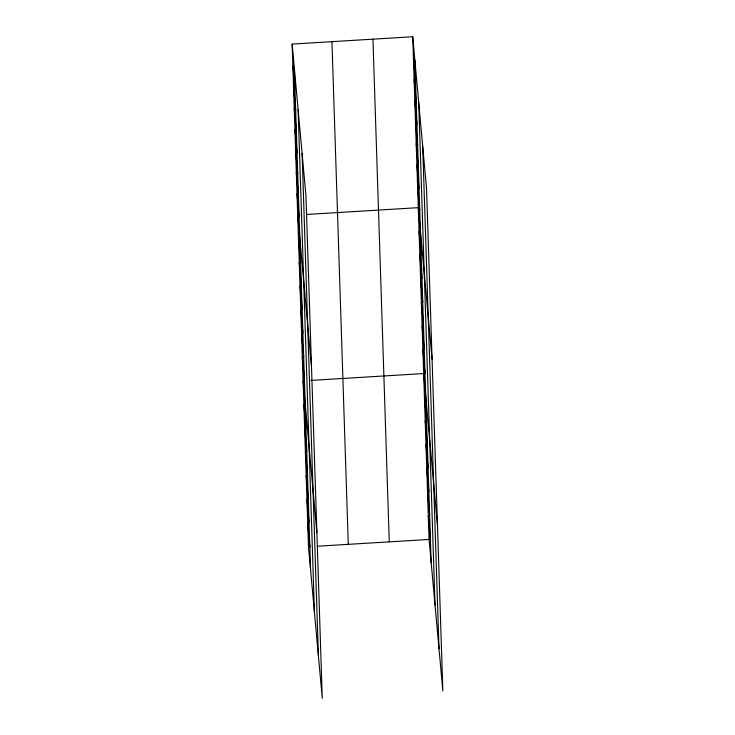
<?xml version="1.0" encoding="UTF-8"?>
<svg xmlns="http://www.w3.org/2000/svg" width="735" height="735" viewBox="0 0 735 735"><rect width="100%" height="100%" fill="white"/><g stroke="black" fill="none" stroke-linecap="round" stroke-linejoin="round"><path stroke-width="1.1" d="M292.153 44.072L305.935 195.556L322.261 698.25L308.479 546.766L292.153 44.072L412.739 36.75L426.52 188.233L442.847 690.928L429.065 539.444L412.739 36.75M299.917 214.859L297.703 214.987L311.493 366.471M306.541 214.455L418.288 207.665L432.07 359.149M310.822 380.408L423.672 373.555L437.463 525.038M308.479 546.766L310.685 546.629M317.318 546.224L429.065 539.444M413.428 58.111L415.56 81.521M414.127 79.481L416.258 102.882M414.816 100.842L416.947 124.243M415.514 122.203L417.645 145.613M416.203 143.573L418.334 166.974M416.901 164.934L419.033 188.344M417.59 186.304L419.722 209.705M419.06 231.36L421.192 254.769M419.823 255.063L421.954 278.464M420.595 278.758L422.726 302.159M421.366 302.462L423.498 325.862M422.138 326.156L424.27 349.557M422.901 349.851L425.032 373.261M424.444 397.249L426.576 420.65M425.216 420.953L427.347 444.353M425.988 444.647L428.11 468.048M426.75 468.342L428.882 491.752M427.522 492.046L429.653 515.446M428.294 515.74L430.425 539.141M292.842 65.443L294.974 88.843M293.541 86.803L295.672 110.204M294.23 108.164L296.361 131.574M294.928 129.535L297.059 152.935M295.617 150.895L297.748 174.296M296.315 172.256L298.447 195.666M297.004 193.627L299.136 217.027M298.474 238.691L300.606 262.092M299.237 262.386L301.368 285.786M300.009 286.08L302.14 309.49M300.78 309.784L302.912 333.185M301.552 333.479L303.684 356.879M302.324 357.182L304.446 380.583M303.086 380.877L316.877 532.361M303.858 404.572L305.99 427.981M304.63 428.275L306.761 451.676M305.402 451.97L307.524 475.37M306.164 475.674L308.296 499.074M306.936 499.368L309.067 522.769M307.708 523.063L309.839 546.472M422.68 145.971L438.997 648.656M418.711 102.422L435.037 605.107M414.871 60.151L431.188 562.845M372.948 39.166L389.265 541.86M331.944 41.656L348.271 544.35M302.094 153.293L318.411 655.978M298.125 109.745L314.451 612.439M294.285 67.482L310.602 570.167"/></g></svg>
